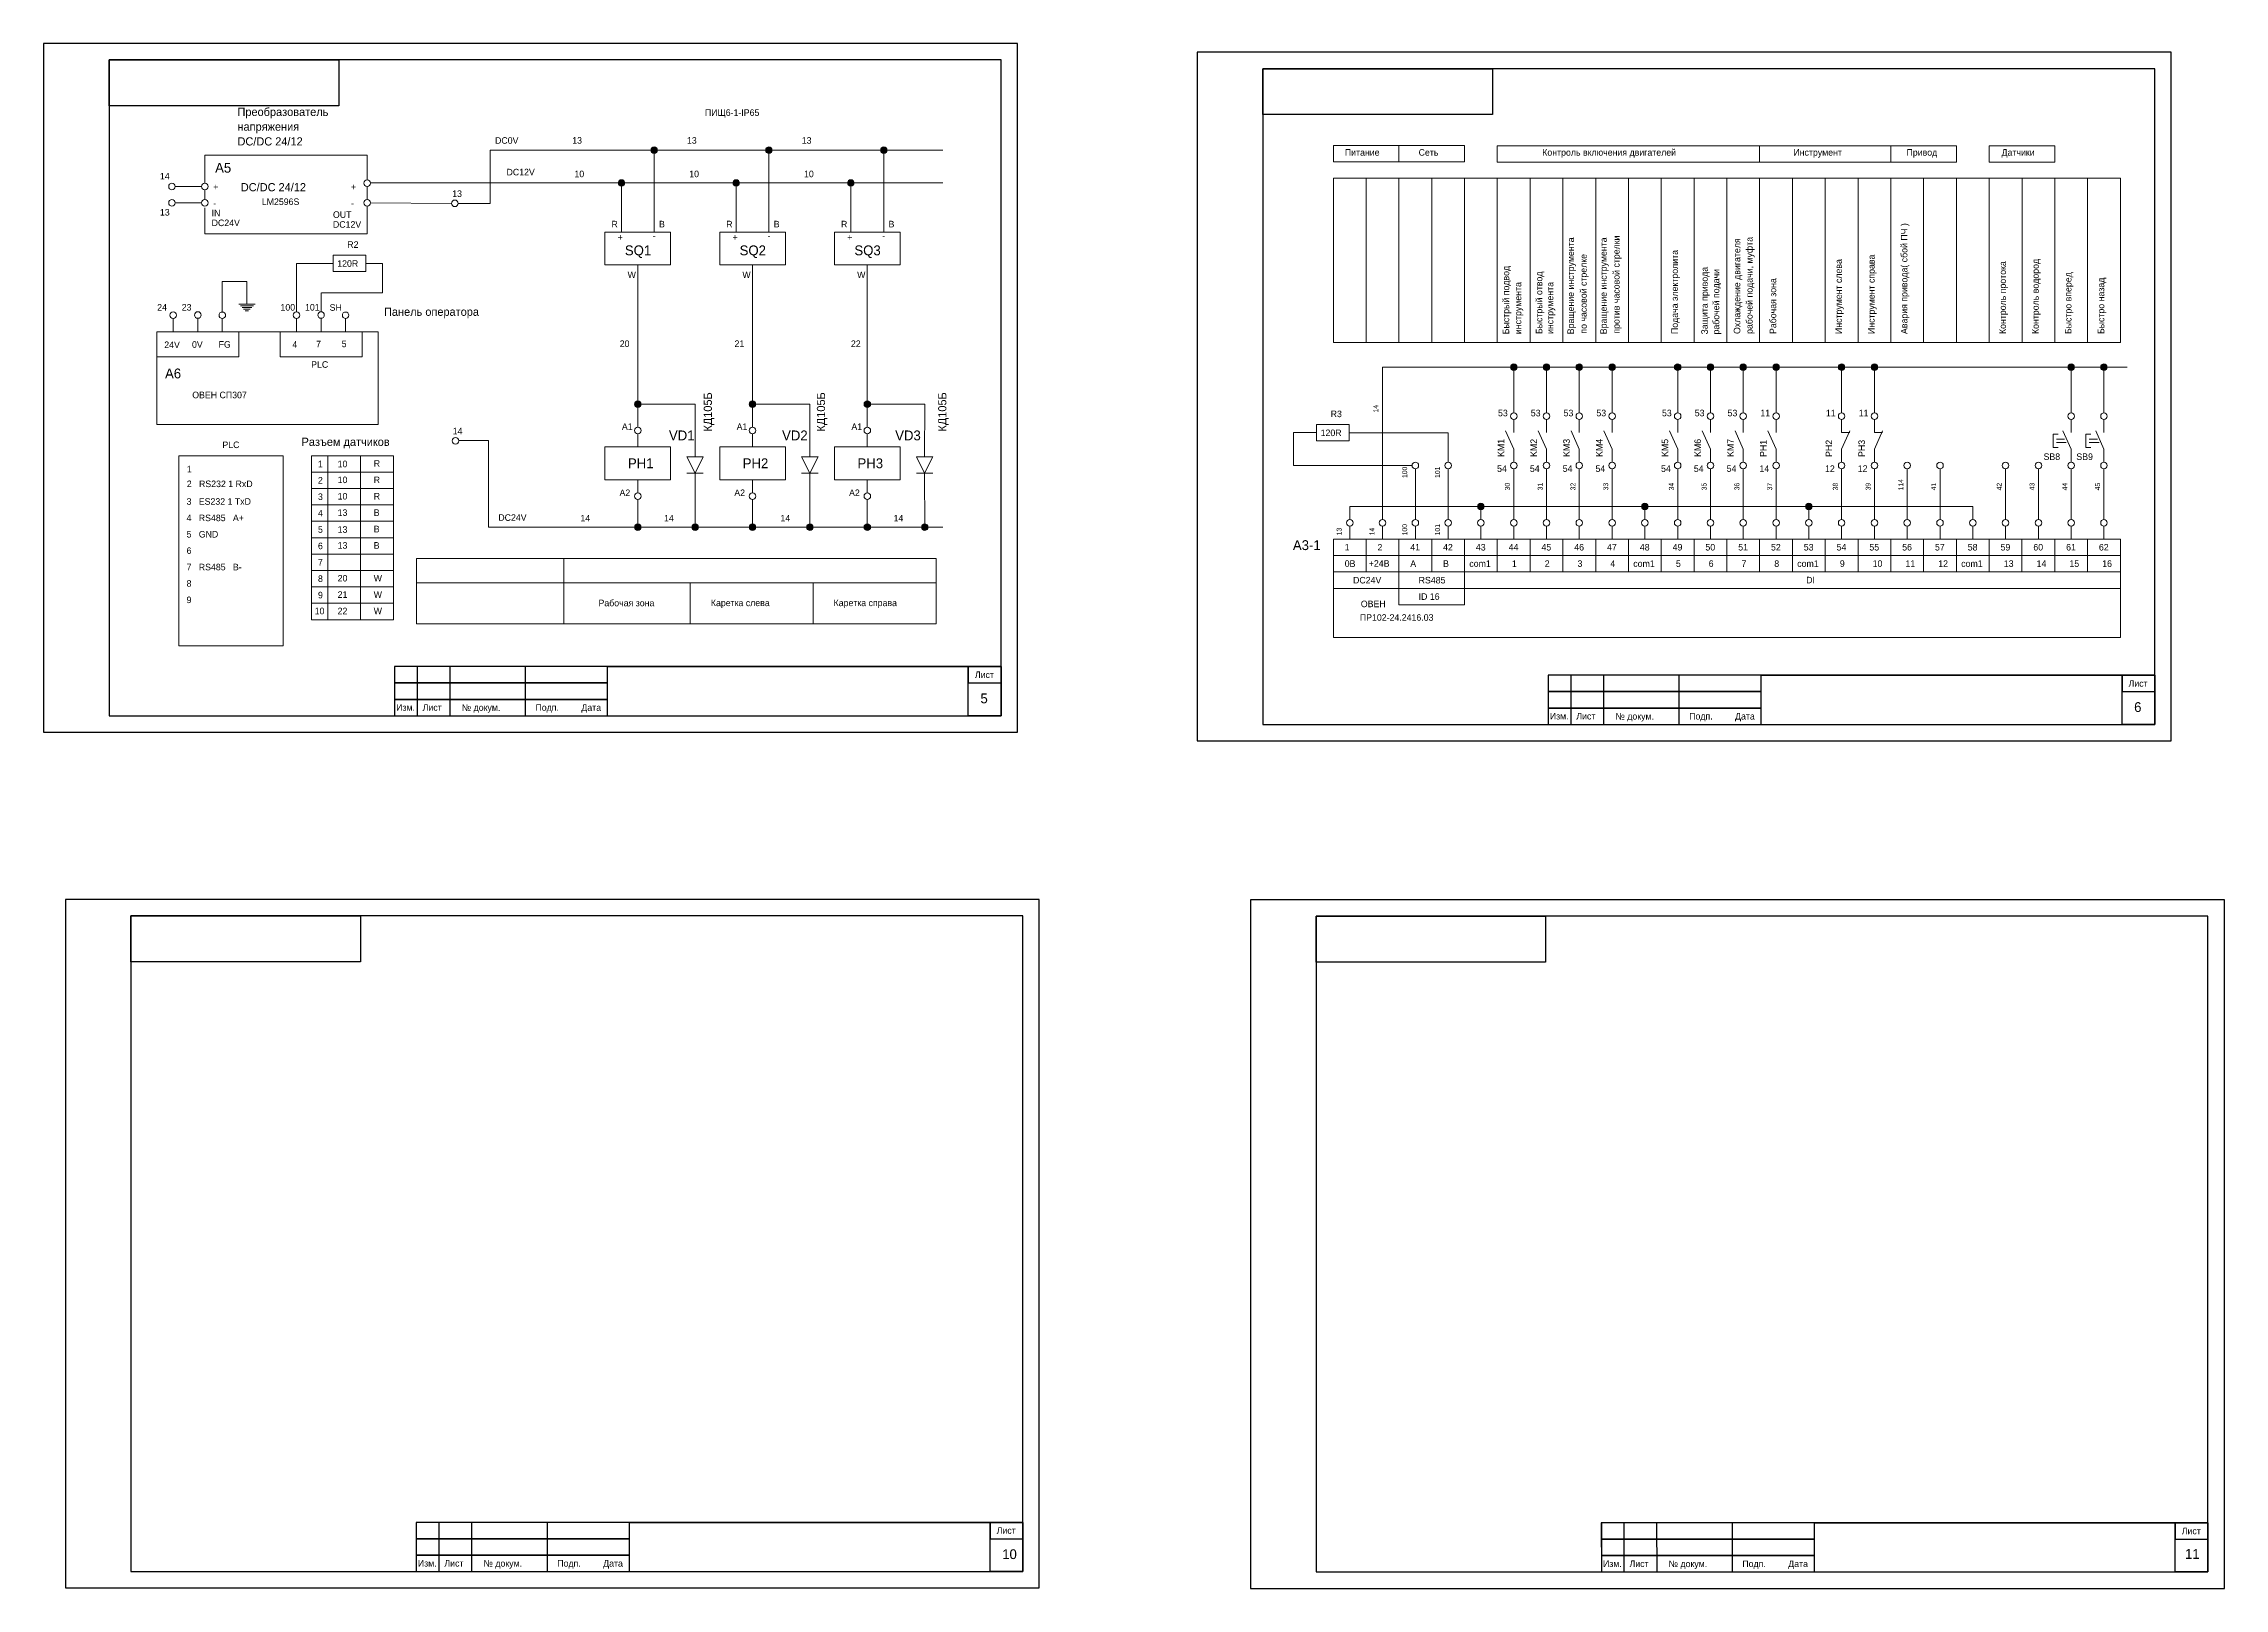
# Model space of a CAD drawing. Header units: millimetres. Extents: x -171 to 3674, y -1112 to 795.
# Drawn here: x 2664 to 3329, y -850 to -379 of the extents above; entities that cross this region are included whole.
import ezdxf

# ---------------------------------------------------------------- set-up
doc = ezdxf.new("R2010")
doc.units = ezdxf.units.MM
for name, color, linetype, lineweight in [('Маркировка', 7, 'Continuous', 25), ('РАМКА', 7, 'Continuous', 30), ('Элементы', 7, 'Continuous', 18)]:
    doc.layers.add(name, color=color, linetype=linetype, lineweight=lineweight)
doc.styles.get("Standard").update_dxf_attribs({"font": 'cad2win.shx'})

msp = doc.modelspace()

# ---------------------------------------------------------------- hatches: boundary and pattern name
at = {"layer": 'Элементы'}
h = msp.add_hatch(color=256, dxfattribs=at)
h.dxf.hatch_style = 1
h.paths.add_polyline_path([(2851.03, -411.45, 1), (2849.03, -411.45, 1)])
h = msp.add_hatch(color=256, dxfattribs=at)
h.dxf.hatch_style = 1
h.paths.add_polyline_path([(2886.03, -411.45, 1), (2884.03, -411.45, 1)])
h = msp.add_hatch(color=256, dxfattribs=at)
h.dxf.hatch_style = 1
h.paths.add_polyline_path([(2921.03, -411.45, 1), (2919.03, -411.45, 1)])
h = msp.add_hatch(color=256, dxfattribs=at)
h.dxf.hatch_style = 1
h.paths.add_polyline_path([(2841.03, -421.45, 1), (2839.03, -421.45, 1)])
h = msp.add_hatch(color=256, dxfattribs=at)
h.dxf.hatch_style = 1
h.paths.add_polyline_path([(2876.03, -421.45, 1), (2874.03, -421.45, 1)])
h = msp.add_hatch(color=256, dxfattribs=at)
h.dxf.hatch_style = 1
h.paths.add_polyline_path([(2911.03, -421.45, 1), (2909.03, -421.45, 1)])
h = msp.add_hatch(color=256, dxfattribs=at)
h.dxf.hatch_style = 1
h.paths.add_polyline_path([(3113.15, -477.66, 1), (3111.15, -477.66, 1)])
h = msp.add_hatch(color=256, dxfattribs=at)
h.dxf.hatch_style = 1
h.paths.add_polyline_path([(3123.15, -477.66, 1), (3121.15, -477.66, 1)])
h = msp.add_hatch(color=256, dxfattribs=at)
h.dxf.hatch_style = 1
h.paths.add_polyline_path([(3133.15, -477.66, 1), (3131.15, -477.66, 1)])
h = msp.add_hatch(color=256, dxfattribs=at)
h.dxf.hatch_style = 1
h.paths.add_polyline_path([(3143.15, -477.66, 1), (3141.15, -477.66, 1)])
h = msp.add_hatch(color=256, dxfattribs=at)
h.dxf.hatch_style = 1
h.paths.add_polyline_path([(3163.15, -477.66, 1), (3161.15, -477.66, 1)])
h = msp.add_hatch(color=256, dxfattribs=at)
h.dxf.hatch_style = 1
h.paths.add_polyline_path([(3173.15, -477.66, 1), (3171.15, -477.66, 1)])
h = msp.add_hatch(color=256, dxfattribs=at)
h.dxf.hatch_style = 1
h.paths.add_polyline_path([(3183.15, -477.66, 1), (3181.15, -477.66, 1)])
h = msp.add_hatch(color=256, dxfattribs=at)
h.dxf.hatch_style = 1
h.paths.add_polyline_path([(3193.15, -477.66, 1), (3191.15, -477.66, 1)])
h = msp.add_hatch(color=256, dxfattribs=at)
h.dxf.hatch_style = 1
h.paths.add_polyline_path([(3213.15, -477.66, 1), (3211.15, -477.66, 1)])
h = msp.add_hatch(color=256, dxfattribs=at)
h.dxf.hatch_style = 1
h.paths.add_polyline_path([(3223.15, -477.66, 1), (3221.15, -477.66, 1)])
h = msp.add_hatch(color=256, dxfattribs=at)
h.dxf.hatch_style = 1
h.paths.add_polyline_path([(3283.15, -477.66, 1), (3281.15, -477.66, 1)])
h = msp.add_hatch(color=256, dxfattribs=at)
h.dxf.hatch_style = 1
h.paths.add_polyline_path([(3293.15, -477.66, 1), (3291.15, -477.66, 1)])
h = msp.add_hatch(color=256, dxfattribs=at)
h.dxf.hatch_style = 1
h.paths.add_polyline_path([(2846.03, -488.95, 1), (2844.03, -488.95, 1)])
h = msp.add_hatch(color=256, dxfattribs=at)
h.dxf.hatch_style = 1
h.paths.add_polyline_path([(2881.03, -488.95, 1), (2879.03, -488.95, 1)])
h = msp.add_hatch(color=256, dxfattribs=at)
h.dxf.hatch_style = 1
h.paths.add_polyline_path([(2916.03, -488.95, 1), (2914.03, -488.95, 1)])
h = msp.add_hatch(color=256, dxfattribs=at)
h.dxf.hatch_style = 1
h.paths.add_polyline_path([(3103.12, -520.1, 1), (3101.12, -520.1, 1)])
h = msp.add_hatch(color=256, dxfattribs=at)
h.dxf.hatch_style = 1
h.paths.add_polyline_path([(3153.14, -520.1, 1), (3151.14, -520.1, 1)])
h = msp.add_hatch(color=256, dxfattribs=at)
h.dxf.hatch_style = 1
h.paths.add_polyline_path([(3203.15, -520.1, 1), (3201.15, -520.1, 1)])
h = msp.add_hatch(color=256, dxfattribs=at)
h.dxf.hatch_style = 1
h.paths.add_polyline_path([(2846.03, -526.45, 1), (2844.03, -526.45, 1)])
h = msp.add_hatch(color=256, dxfattribs=at)
h.dxf.hatch_style = 1
h.paths.add_polyline_path([(2863.53, -526.45, 1), (2861.53, -526.45, 1)])
h = msp.add_hatch(color=256, dxfattribs=at)
h.dxf.hatch_style = 1
h.paths.add_polyline_path([(2881.03, -526.45, 1), (2879.03, -526.45, 1)])
h = msp.add_hatch(color=256, dxfattribs=at)
h.dxf.hatch_style = 1
h.paths.add_polyline_path([(2898.53, -526.45, 1), (2896.53, -526.45, 1)])
h = msp.add_hatch(color=256, dxfattribs=at)
h.dxf.hatch_style = 1
h.paths.add_polyline_path([(2916.03, -526.45, 1), (2914.03, -526.45, 1)])
h = msp.add_hatch(color=256, dxfattribs=at)
h.dxf.hatch_style = 1
h.paths.add_polyline_path([(2933.53, -526.45, 1), (2931.53, -526.45, 1)])

# ---------------------------------------------------------------- linework, layer by layer
at = {"layer": 'Маркировка', "lineweight": 15}
for points in [[(3057.15, -409.98), (3077.15, -409.98), (3077.15, -415.02), (3057.15, -415.02)], [(3077.15, -409.98), (3097.15, -409.98), (3097.15, -415.02), (3077.15, -415.02)], [(3107.11, -410.09), (3187.14, -410.09), (3187.14, -415.13), (3107.11, -415.13)], [(3187.14, -410.09), (3227.15, -410.09), (3227.15, -415.13), (3187.14, -415.13)], [(3227.15, -410.09), (3247.16, -410.09), (3247.16, -415.13), (3227.15, -415.13)], [(3257.15, -410.09), (3277.16, -410.09), (3277.16, -415.13), (3257.15, -415.13)], [(3057.15, -420.02), (3067.15, -420.02), (3067.15, -470.1), (3057.15, -470.1)], [(3067.15, -420.02), (3077.15, -420.02), (3077.15, -470.1), (3067.15, -470.1)], [(3077.15, -420.02), (3087.15, -420.02), (3087.15, -470.1), (3077.15, -470.1)], [(3087.15, -420.02), (3097.15, -420.02), (3097.15, -470.1), (3087.15, -470.1)], [(3097.15, -420.02), (3107.15, -420.02), (3107.15, -470.1), (3097.15, -470.1)], [(3107.15, -420.02), (3117.15, -420.02), (3117.15, -470.1), (3107.15, -470.1)], [(3117.15, -420.02), (3127.15, -420.02), (3127.15, -470.1), (3117.15, -470.1)], [(3127.15, -420.02), (3137.15, -420.02), (3137.15, -470.1), (3127.15, -470.1)], [(3137.15, -420.02), (3147.15, -420.02), (3147.15, -470.1), (3137.15, -470.1)], [(3147.15, -420.02), (3157.15, -420.02), (3157.15, -470.1), (3147.15, -470.1)], [(3157.15, -420.02), (3167.15, -420.02), (3167.15, -470.1), (3157.15, -470.1)], [(3167.15, -420.02), (3177.15, -420.02), (3177.15, -470.1), (3167.15, -470.1)], [(3177.15, -420.02), (3187.15, -420.02), (3187.15, -470.1), (3177.15, -470.1)], [(3187.15, -420.02), (3197.15, -420.02), (3197.15, -470.1), (3187.15, -470.1)], [(3197.15, -420.02), (3207.15, -420.02), (3207.15, -470.1), (3197.15, -470.1)], [(3207.15, -420.02), (3217.15, -420.02), (3217.15, -470.1), (3207.15, -470.1)], [(3217.16, -420.02), (3227.16, -420.02), (3227.16, -470.1), (3217.16, -470.1)], [(3227.16, -420.02), (3237.16, -420.02), (3237.16, -470.1), (3227.16, -470.1)], [(3237.16, -420.02), (3247.16, -420.02), (3247.16, -470.1), (3237.16, -470.1)], [(3247.16, -420.02), (3257.16, -420.02), (3257.16, -470.1), (3247.16, -470.1)], [(3257.16, -420.02), (3267.16, -420.02), (3267.16, -470.1), (3257.16, -470.1)], [(3267.16, -420.02), (3277.16, -420.02), (3277.16, -470.1), (3267.16, -470.1)], [(3277.16, -420.02), (3287.16, -420.02), (3287.16, -470.1), (3277.16, -470.1)], [(3287.16, -420.02), (3297.16, -420.02), (3297.16, -470.1), (3287.16, -470.1)]]:
    msp.add_lwpolyline(points, close=True, dxfattribs=at)
at = {"layer": 'РАМКА'}
for p, q in [((2955.83, -383.95), (2683.83, -383.95)), ((2683.83, -383.95), (2683.83, -583.95)), ((2955.83, -583.95), (2955.83, -383.95)), ((3307.65, -386.6), (3035.65, -386.6)), ((3035.65, -386.6), (3035.65, -586.6)), ((3307.65, -586.6), (3307.65, -386.6)), ((2683.83, -583.95), (2955.83, -583.95)), ((2770.83, -583.95), (2955.83, -583.95)), ((2770.83, -583.95), (2955.83, -583.95)), ((2770.83, -583.95), (2955.83, -583.95)), ((3035.65, -586.6), (3307.65, -586.6)), ((3122.65, -586.6), (3307.65, -586.6)), ((3122.65, -586.6), (3307.65, -586.6)), ((3122.65, -586.6), (3307.65, -586.6)), ((2962.47, -644.96), (2690.47, -644.96)), ((2690.47, -644.96), (2690.47, -844.96)), ((2962.47, -844.96), (2962.47, -644.96)), ((3323.87, -645.1), (3051.87, -645.1)), ((3051.87, -645.1), (3051.87, -845.1)), ((3323.87, -845.1), (3323.87, -645.1)), ((2690.47, -844.96), (2962.47, -844.96)), ((2777.47, -844.96), (2962.47, -844.96)), ((2777.47, -844.96), (2962.47, -844.96)), ((2777.47, -844.96), (2962.47, -844.96)), ((3051.87, -845.1), (3323.87, -845.1)), ((3138.87, -845.1), (3323.87, -845.1)), ((3138.87, -845.1), (3323.87, -845.1)), ((3138.87, -845.1), (3323.87, -845.1))]:
    msp.add_line(p, q, dxfattribs=at)
at = {"layer": 'РАМКА', "lineweight": 35}
for p, q in [((2835.83, -568.95), (2955.83, -568.95)), ((3187.65, -571.6), (3307.65, -571.6)), ((2842.47, -829.96), (2962.47, -829.96)), ((3203.87, -830.1), (3323.87, -830.1))]:
    msp.add_line(p, q, dxfattribs=at)
at = {"layer": 'РАМКА'}
for points in [[(2960.83, -378.95), (2663.83, -378.95), (2663.83, -588.95), (2960.83, -588.95)], [(2753.83, -383.95), (2753.83, -397.95), (2683.83, -397.95), (2683.83, -383.95)], [(3312.65, -381.6), (3015.65, -381.6), (3015.65, -591.6), (3312.65, -591.6)], [(3105.65, -386.6), (3105.65, -400.6), (3035.65, -400.6), (3035.65, -386.6)], [(2770.83, -583.95), (2787.83, -583.95), (2787.81, -568.95), (2770.81, -568.95)], [(2770.83, -573.95), (2835.83, -573.95), (2835.83, -568.95), (2770.83, -568.95)], [(2770.83, -583.95), (2777.83, -583.95), (2777.83, -568.95), (2770.83, -568.95)], [(2770.83, -583.95), (2810.83, -583.95), (2810.83, -568.95), (2770.83, -568.95)], [(2955.83, -583.95), (2945.83, -583.95), (2945.83, -568.95), (2955.83, -568.95)], [(2955.83, -568.95), (2945.83, -568.95), (2945.83, -573.95), (2955.83, -573.95)], [(3122.65, -586.6), (3139.65, -586.6), (3139.62, -571.6), (3122.62, -571.6)], [(3122.65, -576.6), (3187.65, -576.6), (3187.65, -571.6), (3122.65, -571.6)], [(3122.65, -586.6), (3129.65, -586.6), (3129.65, -571.6), (3122.65, -571.6)], [(3122.65, -586.6), (3162.65, -586.6), (3162.65, -571.6), (3122.65, -571.6)], [(3307.65, -586.6), (3297.65, -586.6), (3297.65, -571.6), (3307.65, -571.6)], [(3307.65, -571.6), (3297.65, -571.6), (3297.65, -576.6), (3307.65, -576.6)], [(2770.83, -578.95), (2835.83, -578.95), (2835.83, -573.95), (2770.83, -573.95)], [(3122.65, -581.6), (3187.65, -581.6), (3187.65, -576.6), (3122.65, -576.6)], [(2770.83, -583.95), (2835.83, -583.95), (2835.83, -578.95), (2770.83, -578.95)], [(3122.65, -586.6), (3187.65, -586.6), (3187.65, -581.6), (3122.65, -581.6)], [(2967.47, -639.96), (2670.47, -639.96), (2670.47, -849.96), (2967.47, -849.96)], [(2760.47, -644.96), (2760.47, -658.96), (2690.47, -658.96), (2690.47, -644.96)], [(3328.87, -640.1), (3031.87, -640.1), (3031.87, -850.1), (3328.87, -850.1)], [(3121.87, -645.1), (3121.87, -659.1), (3051.87, -659.1), (3051.87, -645.1)], [(2777.47, -844.96), (2794.47, -844.96), (2794.44, -829.96), (2777.44, -829.96)], [(2777.47, -834.96), (2842.47, -834.96), (2842.47, -829.96), (2777.47, -829.96)], [(2777.47, -844.96), (2784.47, -844.96), (2784.47, -829.96), (2777.47, -829.96)], [(2777.47, -844.96), (2817.47, -844.96), (2817.47, -829.96), (2777.47, -829.96)], [(2962.47, -844.96), (2952.47, -844.96), (2952.47, -829.96), (2962.47, -829.96)], [(2962.47, -829.96), (2952.47, -829.96), (2952.47, -834.96), (2962.47, -834.96)], [(3138.87, -845.1), (3155.87, -845.1), (3155.84, -830.1), (3138.84, -830.1)], [(3138.87, -835.1), (3203.87, -835.1), (3203.87, -830.1), (3138.87, -830.1)], [(3138.87, -845.1), (3145.87, -845.1), (3145.87, -830.1), (3138.87, -830.1)], [(3138.87, -845.1), (3178.87, -845.1), (3178.87, -830.1), (3138.87, -830.1)], [(3323.87, -845.1), (3313.87, -845.1), (3313.87, -830.1), (3323.87, -830.1)], [(3323.87, -830.1), (3313.87, -830.1), (3313.87, -835.1), (3323.87, -835.1)], [(2777.47, -839.96), (2842.47, -839.96), (2842.47, -834.96), (2777.47, -834.96)], [(3138.87, -840.1), (3203.87, -840.1), (3203.87, -835.1), (3138.87, -835.1)], [(2777.47, -844.96), (2842.47, -844.96), (2842.47, -839.96), (2777.47, -839.96)], [(3138.87, -845.1), (3203.87, -845.1), (3203.87, -840.1), (3138.87, -840.1)]]:
    msp.add_lwpolyline(points, close=True, dxfattribs=at)
at = {"layer": 'Элементы', "lineweight": 15}
for p, q in [((2800, -411.45), (2814.57, -411.43)), ((2800, -411.45), (2938.03, -411.45)), ((2800, -411.45), (2800, -427.67)), ((2850.03, -436.45), (2850.03, -411.45)), ((2885.03, -436.45), (2885.03, -411.45)), ((2920.03, -436.45), (2920.03, -411.45)), ((2703.97, -422.5), (2711.97, -422.5)), ((2763.47, -421.45), (2938.03, -421.45)), ((2840.03, -428.95), (2840.03, -421.45)), ((2875.03, -428.95), (2875.03, -421.45)), ((2910.03, -428.95), (2910.03, -421.45)), ((2703.97, -427.5), (2711.97, -427.5)), ((2788.25, -427.67), (2763.47, -427.5)), ((2800, -427.67), (2790.25, -427.67)), ((2840.03, -436.45), (2840.03, -428.95)), ((2875.03, -436.45), (2875.03, -428.95)), ((2910.03, -436.45), (2910.03, -428.95)), ((2718.33, -451.46), (2725.84, -451.46)), ((2718.33, -460.81), (2718.33, -451.46)), ((2725.84, -451.46), (2725.84, -456.46)), ((2740.95, -445.99), (2752.1, -445.99)), ((2740.95, -460.75), (2740.95, -445.99)), ((2762.1, -445.99), (2767.14, -445.99)), ((2767.14, -445.99), (2767.14, -454.99)), ((2845.03, -453.95), (2845.03, -446.45)), ((2880.03, -453.95), (2880.03, -446.45)), ((2915.03, -453.95), (2915.03, -446.45)), ((2748.44, -460.73), (2748.44, -454.99)), ((2767.14, -454.99), (2748.57, -454.99)), ((2845.03, -453.95), (2845.03, -495.95)), ((2880.03, -453.95), (2880.03, -495.95)), ((2915.03, -453.95), (2915.03, -495.95)), ((2703.36, -462.75), (2703.36, -466.86)), ((2710.84, -462.73), (2710.84, -466.86)), ((2718.33, -462.81), (2718.33, -466.86)), ((2740.95, -462.75), (2740.95, -466.86)), ((2748.44, -462.73), (2748.44, -466.86)), ((2755.93, -462.81), (2755.93, -466.86)), ((3072.15, -524.1), (3072.15, -477.66)), ((3072.15, -477.66), (3299.26, -477.66)), ((3112.15, -491.6), (3112.15, -477.66)), ((3122.15, -491.6), (3122.15, -477.66)), ((3132.15, -491.6), (3132.15, -477.66)), ((3142.15, -491.6), (3142.15, -477.66)), ((3162.15, -491.6), (3162.15, -477.66)), ((3172.15, -491.6), (3172.15, -477.66)), ((3182.15, -491.6), (3182.15, -477.66)), ((3192.15, -491.6), (3192.15, -477.66)), ((3212.15, -491.6), (3212.15, -477.66)), ((3222.15, -491.6), (3222.15, -477.66)), ((3282.15, -491.6), (3282.15, -477.66)), ((3292.15, -491.6), (3292.15, -477.66)), ((2862.53, -488.95), (2845.03, -488.95)), ((2862.5, -505), (2862.53, -488.95)), ((2897.53, -488.95), (2880.03, -488.95)), ((2897.5, -505), (2897.53, -488.95)), ((2932.53, -488.95), (2915.03, -488.95)), ((2932.5, -505), (2932.53, -488.95)), ((2845.03, -497.95), (2845.03, -501.95)), ((2880.03, -497.95), (2880.03, -501.95)), ((2915.03, -497.95), (2915.03, -501.95)), ((3051.98, -497.6), (3044.98, -497.6)), ((3044.98, -497.6), (3044.98, -507.6)), ((3061.98, -497.62), (3067.03, -497.62)), ((3067.03, -497.62), (3092.15, -497.62)), ((3092.15, -497.62), (3092.15, -506.62)), ((3212.15, -497.6), (3214.65, -497.6)), ((3222.15, -497.6), (3224.65, -497.6)), ((2799.49, -500), (2790.41, -500)), ((2799.49, -500), (2799.53, -526.45)), ((2865, -505), (2860, -505)), ((2862.5, -510), (2860, -505)), ((2862.5, -510), (2865, -505)), ((2900, -505), (2895, -505)), ((2897.5, -510), (2895, -505)), ((2897.5, -510), (2900, -505)), ((2935, -505), (2930, -505)), ((2932.5, -510), (2930, -505)), ((2932.5, -510), (2935, -505)), ((2845.03, -511.95), (2845.03, -515.95)), ((2865, -510), (2860, -510)), ((2862.5, -510), (2862.53, -526.45)), ((2880.03, -511.95), (2880.03, -515.95)), ((2900, -510), (2895, -510)), ((2897.5, -510), (2897.53, -526.45)), ((2915.03, -511.95), (2915.03, -515.95)), ((2935, -510), (2930, -510)), ((2932.5, -510), (2932.53, -526.45)), ((3081.15, -507.6), (3044.98, -507.6)), ((3082.15, -508.6), (3082.15, -524.1)), ((3092.15, -508.6), (3092.15, -524.1)), ((3112.15, -508.6), (3112.15, -524.1)), ((3122.15, -508.6), (3122.15, -524.1)), ((3132.15, -508.6), (3132.15, -524.1)), ((3142.15, -508.6), (3142.15, -524.1)), ((3162.15, -508.6), (3162.15, -524.1)), ((3172.15, -508.6), (3172.15, -524.1)), ((3182.15, -508.6), (3182.15, -524.1)), ((3192.15, -508.6), (3192.15, -524.1)), ((3212.15, -508.6), (3212.15, -524.1)), ((3222.15, -508.6), (3222.15, -524.1)), ((3232.15, -508.6), (3232.15, -524.1)), ((3242.15, -508.6), (3242.15, -524.1)), ((3262.15, -508.6), (3262.15, -524.1)), ((3272.15, -508.6), (3272.15, -524.1)), ((3282.15, -508.6), (3282.15, -524.1)), ((3292.15, -508.6), (3292.15, -524.1)), ((2845.03, -517.95), (2845.03, -526.45)), ((2880.03, -517.95), (2880.03, -526.45)), ((2915.03, -517.95), (2915.03, -526.45)), ((3062.15, -524.1), (3062.15, -520.1)), ((3062.15, -520.1), (3252.15, -520.1)), ((3102.15, -524.1), (3102.15, -520.1)), ((3152.15, -524.1), (3152.14, -520.1)), ((3202.15, -524.1), (3202.15, -520.1)), ((3252.15, -520.1), (3252.15, -524.1)), ((2799.53, -526.45), (2938.03, -526.45)), ((3062.15, -530.1), (3062.15, -526.1)), ((3072.15, -530.1), (3072.15, -526.1)), ((3082.15, -530.1), (3082.15, -526.1)), ((3092.15, -530.1), (3092.15, -526.1)), ((3102.15, -530.1), (3102.15, -526.1)), ((3112.15, -530.1), (3112.15, -526.1)), ((3122.15, -530.1), (3122.15, -526.1)), ((3132.15, -530.1), (3132.15, -526.1)), ((3142.15, -530.1), (3142.15, -526.1)), ((3152.15, -530.1), (3152.15, -526.1)), ((3162.15, -530.1), (3162.15, -526.1)), ((3172.15, -530.1), (3172.15, -526.1)), ((3182.15, -530.1), (3182.15, -526.1)), ((3192.15, -530.1), (3192.15, -526.1)), ((3202.15, -530.1), (3202.15, -526.1)), ((3212.15, -530.1), (3212.15, -526.1)), ((3222.15, -530.1), (3222.15, -526.1)), ((3232.15, -530.1), (3232.15, -526.1)), ((3242.15, -530.1), (3242.15, -526.1)), ((3252.15, -530.1), (3252.15, -526.1)), ((3262.15, -530.1), (3262.15, -526.1)), ((3272.15, -530.1), (3272.15, -526.1)), ((3282.15, -530.1), (3282.15, -526.1)), ((3292.15, -530.1), (3292.15, -526.1)), ((2822.5, -535.95), (2822.5, -555.95)), ((2936, -535.95), (2936, -555.95)), ((2861, -543.45), (2861, -555.95)), ((2898.5, -543.45), (2898.5, -555.95))]:
    msp.add_line(p, q, dxfattribs=at)
at = {"layer": 'Элементы'}
for p, q in [((2723.34, -458.46), (2728.34, -458.46)), ((2725.84, -456.46), (2725.84, -458.46)), ((2723.84, -458.96), (2727.84, -458.96)), ((2724.34, -459.46), (2727.34, -459.46)), ((2724.84, -459.96), (2726.84, -459.96)), ((2725.34, -460.46), (2726.34, -460.46)), ((3112.15, -502.6), (3109.65, -497.1)), ((3112.15, -497.6), (3112.15, -493.6)), ((3122.15, -502.6), (3119.65, -497.1)), ((3122.15, -497.6), (3122.15, -493.6)), ((3132.15, -502.6), (3129.65, -497.1)), ((3132.15, -497.6), (3132.15, -493.6)), ((3142.15, -502.6), (3139.65, -497.1)), ((3142.15, -497.6), (3142.15, -493.6)), ((3162.15, -502.6), (3159.65, -497.1)), ((3162.15, -497.6), (3162.15, -493.6)), ((3172.15, -502.6), (3169.65, -497.1)), ((3172.15, -497.6), (3172.15, -493.6)), ((3182.15, -502.6), (3179.65, -497.1)), ((3182.15, -497.6), (3182.15, -493.6)), ((3192.15, -502.6), (3189.65, -497.1)), ((3192.15, -497.6), (3192.15, -493.6)), ((3212.15, -497.6), (3212.15, -493.6)), ((3212.15, -502.6), (3214.65, -497.1)), ((3222.15, -497.6), (3222.15, -493.6)), ((3222.15, -502.6), (3224.65, -497.1)), ((3276.65, -502.1), (3276.65, -498.1)), ((3276.65, -498.1), (3278.15, -498.1)), ((3282.15, -502.6), (3279.65, -497.1)), ((3282.15, -497.6), (3282.15, -493.6)), ((3286.65, -502.1), (3286.65, -498.1)), ((3286.65, -498.1), (3288.15, -498.1)), ((3292.15, -502.6), (3289.65, -497.1)), ((3292.15, -497.6), (3292.15, -493.6)), ((3112.15, -506.6), (3112.15, -502.6)), ((3122.15, -506.6), (3122.15, -502.6)), ((3132.15, -506.6), (3132.15, -502.6)), ((3142.15, -506.6), (3142.15, -502.6)), ((3162.15, -506.6), (3162.15, -502.6)), ((3172.15, -506.6), (3172.15, -502.6)), ((3182.15, -506.6), (3182.15, -502.6)), ((3192.15, -506.6), (3192.15, -502.6)), ((3212.15, -506.6), (3212.15, -502.6)), ((3222.15, -506.6), (3222.15, -502.6)), ((3278.15, -502.1), (3276.65, -502.1)), ((3280.15, -499.6), (3277.65, -499.6)), ((3280.65, -500.6), (3277.65, -500.6)), ((3282.15, -506.6), (3282.15, -502.6)), ((3288.15, -502.1), (3286.65, -502.1)), ((3290.15, -499.6), (3287.65, -499.6)), ((3290.65, -500.6), (3287.65, -500.6)), ((3292.15, -506.6), (3292.15, -502.6))]:
    msp.add_line(p, q, dxfattribs=at)
at = {"layer": 'Элементы', "lineweight": 15}
for points in [[(2712.97, -421.5), (2712.97, -413), (2762.47, -413), (2762.47, -420.5)], [(2712.97, -426.5), (2712.97, -423.5)], [(2762.47, -426.5), (2762.47, -422.5)], [(2762.47, -423.5), (2762.47, -426.5)], [(2762.47, -428.5), (2762.47, -437), (2712.97, -437), (2712.97, -429)]]:
    msp.add_lwpolyline(points, dxfattribs=at)
for points in [[(2835.03, -436.45), (2855.03, -436.45), (2855.03, -446.45), (2835.03, -446.45)], [(2870.03, -436.45), (2890.03, -436.45), (2890.03, -446.45), (2870.03, -446.45)], [(2905.03, -436.45), (2925.03, -436.45), (2925.03, -446.45), (2905.03, -446.45)], [(2752.1, -448.47), (2762.1, -448.47), (2762.1, -443.47), (2752.1, -443.47)], [(2698.39, -466.86), (2765.82, -466.86), (2765.82, -495.17), (2698.39, -495.17)], [(2698.39, -466.86), (2723.37, -466.86), (2723.37, -474.44), (2698.39, -474.44)], [(2735.98, -466.86), (2760.97, -466.86), (2760.97, -474.44), (2735.98, -474.44)], [(3051.98, -500.1), (3061.98, -500.1), (3061.98, -495.1), (3051.98, -495.1)], [(2705.02, -504.65), (2736.86, -504.65), (2736.86, -562.66), (2705.02, -562.66)], [(2745.5, -504.65), (2750.5, -504.65), (2750.5, -509.65), (2745.5, -509.65)], [(2750.5, -504.65), (2760.5, -504.65), (2760.5, -509.65), (2750.5, -509.65)], [(2760.5, -504.65), (2770.5, -504.65), (2770.5, -509.65), (2760.5, -509.65)], [(2835.03, -501.95), (2855.03, -501.95), (2855.03, -511.95), (2835.03, -511.95)], [(2870.03, -501.95), (2890.03, -501.95), (2890.03, -511.95), (2870.03, -511.95)], [(2905.03, -501.95), (2925.03, -501.95), (2925.03, -511.95), (2905.03, -511.95)], [(2745.5, -509.65), (2750.5, -509.65), (2750.5, -514.65), (2745.5, -514.65)], [(2750.5, -509.65), (2760.5, -509.65), (2760.5, -514.65), (2750.5, -514.65)], [(2760.5, -509.65), (2770.5, -509.65), (2770.5, -514.65), (2760.5, -514.65)], [(2745.5, -514.65), (2750.5, -514.65), (2750.5, -519.65), (2745.5, -519.65)], [(2750.5, -514.65), (2760.5, -514.65), (2760.5, -519.65), (2750.5, -519.65)], [(2760.5, -514.65), (2770.5, -514.65), (2770.5, -519.65), (2760.5, -519.65)], [(2745.5, -519.65), (2750.5, -519.65), (2750.5, -524.65), (2745.5, -524.65)], [(2745.5, -524.65), (2750.5, -524.65), (2750.5, -529.65), (2745.5, -529.65)], [(2750.5, -519.65), (2760.5, -519.65), (2760.5, -524.65), (2750.5, -524.65)], [(2750.5, -524.65), (2760.5, -524.65), (2760.5, -529.65), (2750.5, -529.65)], [(2760.5, -519.65), (2770.5, -519.65), (2770.5, -524.65), (2760.5, -524.65)], [(2760.5, -524.65), (2770.5, -524.65), (2770.5, -529.65), (2760.5, -529.65)], [(2745.5, -529.65), (2750.5, -529.65), (2750.5, -534.65), (2745.5, -534.65)], [(2750.5, -529.65), (2760.5, -529.65), (2760.5, -534.65), (2750.5, -534.65)], [(2760.5, -529.65), (2770.5, -529.65), (2770.5, -534.65), (2760.5, -534.65)], [(3057.15, -530.1), (3067.15, -530.1), (3067.15, -535.1), (3057.15, -535.1)], [(3067.15, -530.1), (3077.15, -530.1), (3077.15, -535.1), (3067.15, -535.1)], [(3077.15, -530.1), (3087.15, -530.1), (3087.15, -535.1), (3077.15, -535.1)], [(3087.15, -530.1), (3097.15, -530.1), (3097.15, -535.1), (3087.15, -535.1)], [(3097.15, -530.1), (3107.15, -530.1), (3107.15, -535.1), (3097.15, -535.1)], [(3107.15, -530.1), (3117.15, -530.1), (3117.15, -535.1), (3107.15, -535.1)], [(3117.15, -530.1), (3127.15, -530.1), (3127.15, -535.1), (3117.15, -535.1)], [(3127.15, -530.1), (3137.15, -530.1), (3137.15, -535.1), (3127.15, -535.1)], [(3137.15, -530.1), (3147.15, -530.1), (3147.15, -535.1), (3137.15, -535.1)], [(3147.15, -530.1), (3157.15, -530.1), (3157.15, -535.1), (3147.15, -535.1)], [(3157.15, -530.1), (3167.15, -530.1), (3167.15, -535.1), (3157.15, -535.1)], [(3167.15, -530.1), (3177.15, -530.1), (3177.15, -535.1), (3167.15, -535.1)], [(3177.15, -530.1), (3187.15, -530.1), (3187.15, -535.1), (3177.15, -535.1)], [(3187.15, -530.1), (3197.15, -530.1), (3197.15, -535.1), (3187.15, -535.1)], [(3197.15, -530.1), (3207.15, -530.1), (3207.15, -535.1), (3197.15, -535.1)], [(3207.15, -530.1), (3217.15, -530.1), (3217.15, -535.1), (3207.15, -535.1)], [(3217.15, -530.1), (3227.15, -530.1), (3227.15, -535.1), (3217.15, -535.1)], [(3227.15, -530.1), (3237.15, -530.1), (3237.15, -535.1), (3227.15, -535.1)], [(3237.15, -530.1), (3247.15, -530.1), (3247.15, -535.1), (3237.15, -535.1)], [(3247.15, -530.1), (3257.15, -530.1), (3257.15, -535.1), (3247.15, -535.1)], [(3257.15, -530.1), (3267.15, -530.1), (3267.15, -535.1), (3257.15, -535.1)], [(3267.15, -530.1), (3277.15, -530.1), (3277.15, -535.1), (3267.15, -535.1)], [(3277.15, -530.1), (3287.15, -530.1), (3287.15, -535.1), (3277.15, -535.1)], [(3287.15, -530.1), (3297.15, -530.1), (3297.15, -535.1), (3287.15, -535.1)], [(2745.5, -534.65), (2750.5, -534.65), (2750.5, -539.65), (2745.5, -539.65)], [(2750.5, -534.65), (2760.5, -534.65), (2760.5, -539.65), (2750.5, -539.65)], [(2760.5, -534.65), (2770.5, -534.65), (2770.5, -539.65), (2760.5, -539.65)], [(2777.5, -535.95), (2936, -535.95), (2936, -543.45), (2777.5, -543.45)], [(3057.15, -535.1), (3067.15, -535.1), (3067.15, -540.1), (3057.15, -540.1)], [(3067.15, -535.1), (3077.15, -535.1), (3077.15, -540.1), (3067.15, -540.1)], [(3077.15, -535.1), (3087.15, -535.1), (3087.15, -540.1), (3077.15, -540.1)], [(3087.15, -535.1), (3097.15, -535.1), (3097.15, -540.1), (3087.15, -540.1)], [(3097.15, -535.1), (3107.15, -535.1), (3107.15, -540.1), (3097.15, -540.1)], [(3107.15, -535.1), (3117.15, -535.1), (3117.15, -540.1), (3107.15, -540.1)], [(3117.15, -535.1), (3127.15, -535.1), (3127.15, -540.1), (3117.15, -540.1)], [(3127.15, -535.1), (3137.15, -535.1), (3137.15, -540.1), (3127.15, -540.1)], [(3137.15, -535.1), (3147.15, -535.1), (3147.15, -540.1), (3137.15, -540.1)], [(3147.15, -535.1), (3157.15, -535.1), (3157.15, -540.1), (3147.15, -540.1)], [(3157.15, -535.1), (3167.15, -535.1), (3167.15, -540.1), (3157.15, -540.1)], [(3167.15, -535.1), (3177.15, -535.1), (3177.15, -540.1), (3167.15, -540.1)], [(3177.15, -535.1), (3187.15, -535.1), (3187.15, -540.1), (3177.15, -540.1)], [(3187.15, -535.1), (3197.15, -535.1), (3197.15, -540.1), (3187.15, -540.1)], [(3197.15, -535.1), (3207.15, -535.1), (3207.15, -540.1), (3197.15, -540.1)], [(3207.15, -535.1), (3217.15, -535.1), (3217.15, -540.1), (3207.15, -540.1)], [(3217.15, -535.1), (3227.15, -535.1), (3227.15, -540.1), (3217.15, -540.1)], [(3227.15, -535.1), (3237.15, -535.1), (3237.15, -540.1), (3227.15, -540.1)], [(3237.15, -535.1), (3247.15, -535.1), (3247.15, -540.1), (3237.15, -540.1)], [(3247.15, -535.1), (3257.15, -535.1), (3257.15, -540.1), (3247.15, -540.1)], [(3257.15, -535.1), (3267.15, -535.1), (3267.15, -540.1), (3257.15, -540.1)], [(3267.15, -535.1), (3277.15, -535.1), (3277.15, -540.1), (3267.15, -540.1)], [(3277.15, -535.1), (3287.15, -535.1), (3287.15, -540.1), (3277.15, -540.1)], [(3287.15, -535.1), (3297.15, -535.1), (3297.15, -540.1), (3287.15, -540.1)], [(2745.5, -539.65), (2750.5, -539.65), (2750.5, -544.65), (2745.5, -544.65)], [(2745.5, -544.65), (2750.5, -544.65), (2750.5, -549.65), (2745.5, -549.65)], [(2750.5, -539.65), (2760.5, -539.65), (2760.5, -544.65), (2750.5, -544.65)], [(2750.5, -544.65), (2760.5, -544.65), (2760.5, -549.65), (2750.5, -549.65)], [(2760.5, -539.65), (2770.5, -539.65), (2770.5, -544.65), (2760.5, -544.65)], [(2760.5, -544.65), (2770.5, -544.65), (2770.5, -549.65), (2760.5, -549.65)], [(2777.5, -543.45), (2936, -543.45), (2936, -555.95), (2777.5, -555.95)], [(3077.15, -540.1), (3057.15, -540.1), (3057.15, -545.1), (3077.15, -545.1)], [(3057.15, -545.1), (3297.15, -545.1), (3297.15, -560.1), (3057.15, -560.1)], [(3097.15, -540.1), (3077.15, -540.1), (3077.15, -545.1), (3097.15, -545.1)], [(3097.15, -545.1), (3077.15, -545.1), (3077.15, -550.1), (3097.15, -550.1)], [(3097.15, -540.1), (3297.15, -540.1), (3297.15, -545.1), (3097.15, -545.1)], [(2745.5, -549.65), (2750.5, -549.65), (2750.5, -554.65), (2745.5, -554.65)], [(2750.5, -549.65), (2760.5, -549.65), (2760.5, -554.65), (2750.5, -554.65)], [(2760.5, -549.65), (2770.5, -549.65), (2770.5, -554.65), (2760.5, -554.65)]]:
    msp.add_lwpolyline(points, close=True, dxfattribs=at)
at = {"layer": 'Элементы'}
for centre in [(2850.03, -411.45), (2885.03, -411.45), (2920.03, -411.45), (2840.03, -421.45), (2875.03, -421.45), (2910.03, -421.45), (3112.15, -477.66), (3122.15, -477.66), (3132.15, -477.66), (3142.15, -477.66), (3162.15, -477.66), (3172.15, -477.66), (3182.15, -477.66), (3192.15, -477.66), (3212.15, -477.66), (3222.15, -477.66), (3282.15, -477.66), (3292.15, -477.66), (2845.03, -488.95), (2880.03, -488.95), (2915.03, -488.95), (3102.12, -520.1), (3152.14, -520.1), (3202.15, -520.1), (2845.03, -526.45), (2862.53, -526.45), (2880.03, -526.45), (2897.53, -526.45), (2915.03, -526.45), (2932.53, -526.45)]:
    msp.add_circle(centre, 1, dxfattribs=at)
at = {"layer": 'Элементы', "lineweight": 15}
for centre in [(2702.97, -422.5), (2712.97, -422.5), (2762.47, -421.5), (2702.97, -427.5), (2712.97, -427.5), (2762.47, -427.5), (2789.25, -427.67), (2703.36, -461.75), (2710.84, -461.73), (2718.33, -461.81), (2740.95, -461.75), (2748.44, -461.73), (2755.93, -461.81), (3112.15, -492.6), (3122.15, -492.6), (3132.15, -492.6), (3142.15, -492.6), (3162.15, -492.6), (3172.15, -492.6), (3182.15, -492.6), (3192.15, -492.6), (3212.15, -492.6), (3222.15, -492.6), (3282.15, -492.6), (3292.15, -492.6), (2845.03, -496.95), (2880.03, -496.95), (2915.03, -496.95), (2789.41, -500.07), (3082.15, -507.6), (3092.15, -507.6), (3112.15, -507.6), (3122.15, -507.6), (3132.15, -507.6), (3142.15, -507.6), (3162.15, -507.6), (3172.15, -507.6), (3182.15, -507.6), (3192.15, -507.6), (3212.15, -507.6), (3222.15, -507.6), (3232.15, -507.6), (3242.15, -507.6), (3262.15, -507.6), (3272.15, -507.6), (3282.15, -507.6), (3292.15, -507.6), (2845.03, -516.95), (2880.03, -516.95), (2915.03, -516.95), (3062.15, -525.1), (3072.15, -525.1), (3082.15, -525.1), (3092.15, -525.1), (3102.15, -525.1), (3112.15, -525.1), (3122.15, -525.1), (3132.15, -525.1), (3142.15, -525.1), (3152.15, -525.1), (3162.15, -525.1), (3172.15, -525.1), (3182.15, -525.1), (3192.15, -525.1), (3202.15, -525.1), (3212.15, -525.1), (3222.15, -525.1), (3232.15, -525.1), (3242.15, -525.1), (3252.15, -525.1), (3262.15, -525.1), (3272.15, -525.1), (3282.15, -525.1), (3292.15, -525.1)]:
    msp.add_circle(centre, 1, dxfattribs=at)

# ---------------------------------------------------------------- texts
at = {"layer": 'Маркировка'}
for s, height, p in [('ПИЩ6-1-IP65', 2, (2865.5, -401)), ('DC0V', 2, (2801.5, -409.5)), ('13', 2, (2825.03, -409.48)), ('13', 2, (2860.03, -409.48)), ('13', 2, (2895.03, -409.48)), ('14', 2, (2699.31, -420.39)), ('DC12V', 2, (2805, -419.14)), ('10', 2, (2825.72, -419.7)), ('10', 2, (2860.72, -419.7)), ('10', 2, (2895.72, -419.7)), ('+', 2, (2715.57, -423.61)), ('+', 2, (2757.57, -423.61)), ('13', 2, (2788.43, -425.72)), ('13', 2, (2699.31, -431.39)), ('IN', 2, (2715.07, -431.61)), ('-', 2, (2715.57, -428.61)), ('OUT', 2, (2752.07, -432.11)), ('-', 2, (2757.57, -428.61)), ('DC24V', 2, (2715.07, -434.61)), ('DC12V', 2, (2752.07, -435.11)), ('R', 2, (2837, -435)), ('B', 2, (2851.5, -435)), ('R', 2, (2872, -435)), ('B', 2, (2886.5, -435)), ('R', 2, (2907, -435)), ('B', 2, (2921.5, -435)), ('W', 2, (2841.93, -450.48)), ('W', 2, (2876.93, -450.48)), ('W', 2, (2911.93, -450.48)), ('24', 2, (2698.47, -460.38)), ('23', 2, (2705.96, -460.37)), ('100', 2, (2736.07, -460.38)), ('101', 2, (2743.55, -460.37)), ('SH', 2, (2751.05, -460.44)), ('20', 2, (2839.53, -471.48)), ('21', 2, (2874.53, -471.48)), ('22', 2, (2910.03, -471.48)), ('PLC', 2, (2745.42, -477.82)), ('14', 2, (2788.59, -498.12)), ('PLC', 2, (2718.36, -502.32)), ('Разъем датчиков', 2.5, (2742.5, -501.65)), ('1', 2, (2707.51, -509.72)), ('R', 2, (2764.5, -508)), ('R', 2, (2764.5, -513)), ('3   ES232 1 TxD', 2, (2707.44, -519.6)), ('2   RS232 1 RxD', 2, (2707.51, -514.22)), ('R', 2, (2764.5, -518)), ('4   RS485   A+', 2, (2707.44, -524.6)), ('B', 2, (2764.5, -523)), ('DC24V', 2, (2802.5, -524.5)), ('14', 2, (2827.53, -524.7)), ('14', 2, (2853.03, -524.7)), ('14', 2, (2888.53, -524.7)), ('14', 2, (2923.03, -524.7)), ('5   GND', 2, (2707.44, -529.6)), ('B', 2, (2764.5, -528)), ('B', 2, (2764.5, -533)), ('6', 2, (2707.44, -534.6)), ('7   RS485   B-', 2, (2707.44, -539.6)), ('8', 2, (2707.44, -544.6)), ('W', 2, (2764.5, -543)), ('9', 2, (2707.44, -549.6)), ('W', 2, (2764.5, -548)), ('W', 2, (2764.5, -553)), ('Рабочая зона', 2, (2833.05, -550.56)), ('Каретка слева', 2, (2867.32, -550.52)), ('Каретка справа', 2, (2904.75, -550.52)), ('ОВЕН', 2, (3065.52, -550.84)), ('ПР102-24.2416.03', 2, (3065.23, -554.98))]:
    msp.add_text(s, height=height, dxfattribs=at).set_placement(p)
at = {"layer": 'Маркировка', "ltscale": 0.5}
for s, p in [('Питание', (3060.65, -413.13)), ('Сеть', (3083.15, -413.13)), ('Контроль включения двигателей', (3120.85, -413.13)), ('Инструмент', (3197.43, -413.13)), ('Привод', (3231.93, -413.13)), ('Датчики', (3260.93, -413.13))]:
    msp.add_text(s, height=2, dxfattribs=at).set_placement(p)
at = {"layer": 'Маркировка'}
for s, height, rotation, p in [('+', 2, 180, (2840.47, -437.05)), ('-', 2, 180, (2850.47, -437.05)), ('+', 2, 180, (2875.47, -437.05)), ('-', 2, 180, (2885.47, -437.05)), ('+', 2, 180, (2910.47, -437.05)), ('-', 2, 180, (2920.47, -437.05)), ('Быстрый подвод', 2, 90, (3110.77, -467.6)), ('КД105Б', 2.5, 90, (2867.64, -497.27)), ('КД105Б', 2.5, 90, (2902.14, -497.27)), ('КД105Б', 2.5, 90, (2939.14, -497.27))]:
    msp.add_text(s, height=height, rotation=rotation, dxfattribs=at).set_placement(p)
at = {"layer": 'Маркировка', "ltscale": 0.5}
for s, p in [('Вращение инструмента', (3130.53, -467.59)), ('Вращение инструмента', (3140.53, -467.59)), ('против часовой стрелки', (3144.42, -467.41)), ('Охлаждение двигателя', (3181.25, -467.51)), ('рабочей подачи, муфта', (3184.99, -467.49)), ('Авария привода( сбой ПЧ )', (3232.21, -467.53)), ('по часовой стрелке', (3134.42, -467.41)), ('Подача электролита', (3162.21, -467.53)), ('Инструмент слева', (3212.21, -467.53)), ('Инструмент справа', (3222.22, -467.53)), ('Контроль протока', (3262.24, -467.53)), ('Контроль водород', (3272.24, -467.53)), ('инструмента', (3114.45, -467.56)), ('Быстрый отвод', (3120.88, -467.53)), ('инструмента', (3124.24, -467.52)), ('Защита привода', (3171.33, -467.67)), ('рабочей подачи', (3174.83, -467.67)), ('Рабочая зона', (3192.2, -467.53)), ('Быстро вперед', (3282.24, -467.53)), ('Быстро назад', (3292.24, -467.53))]:
    msp.add_text(s, height=2, rotation=90, dxfattribs=at).set_placement(p)
at = {"layer": 'РАМКА'}
for s, height, p in [('Лист', 2, (2947.83, -572.45)), ('5', 3, (2949.53, -580.16)), ('Лист', 2, (3299.65, -575.1)), ('Изм.', 2, (2771.34, -582.43)), ('Лист', 2, (2779.43, -582.44)), ('№ докум.', 2, (2791.36, -582.46)), ('Подп.', 2, (2813.83, -582.45)), ('Дата', 2, (2827.83, -582.45)), ('Изм.', 2, (3123.15, -585.08)), ('Лист', 2, (3131.24, -585.09)), ('№ докум.', 2, (3143.17, -585.11)), ('Подп.', 2, (3165.65, -585.1)), ('Дата', 2, (3179.65, -585.1)), ('6', 3, (3301.35, -582.81)), ('Лист', 2, (2954.47, -833.46)), ('Лист', 2, (3315.87, -833.6)), ('Изм.', 2, (2777.97, -843.44)), ('Лист', 2, (2786.06, -843.45)), ('№ докум.', 2, (2797.99, -843.47)), ('Подп.', 2, (2820.47, -843.46)), ('Дата', 2, (2834.47, -843.46)), ('10', 3, (2956.16, -841.17)), ('Изм.', 2, (3139.37, -843.58)), ('Лист', 2, (3147.46, -843.59)), ('№ докум.', 2, (3159.39, -843.61)), ('Подп.', 2, (3181.87, -843.6)), ('Дата', 2, (3195.87, -843.6)), ('11', 3, (3316.87, -841.1))]:
    msp.add_text(s, height=height, dxfattribs=at).set_placement(p)
at = {"layer": 'Элементы'}
for s, height, p in [('Преобразователь', 2.5, (2722.96, -401.02)), ('напряжения', 2.5, (2722.96, -405.52)), ('DC/DC 24/12', 2.5, (2722.96, -410.02)), ('A5', 3, (2716.14, -418.32)), ('DC/DC 24/12', 2.5, (2723.97, -424)), ('LM2596S', 2, (2730.37, -428.18)), ('SQ1', 3, (2841.09, -443.51)), ('SQ2', 3, (2876.09, -443.51)), ('SQ3', 3, (2911.09, -443.51)), ('Панель оператора', 2.5, (2767.65, -461.98)), ('24V', 2, (2700.63, -471.81)), ('0V', 2, (2709.08, -471.73)), ('FG', 2, (2717.2, -471.7)), ('4', 2, (2739.7, -471.7)), ('7', 2, (2746.92, -471.6)), ('5', 2, (2754.73, -471.53)), ('A6', 3, (2700.86, -481.06)), ('ОВЕН СП307', 2, (2709.16, -487.12)), ('53', 2, (3107.36, -492.62)), ('53', 2, (3117.36, -492.62)), ('53', 2, (3127.36, -492.62)), ('53', 2, (3137.36, -492.62)), ('53', 2, (3157.36, -492.62)), ('53', 2, (3167.36, -492.62)), ('53', 2, (3177.36, -492.62)), ('11', 2, (3187.36, -492.62)), ('11', 2, (3207.36, -492.62)), ('11', 2, (3217.36, -492.62)), ('A1', 2, (2840.18, -496.79)), ('VD1', 3, (2854.53, -499.95)), ('A1', 2, (2875.18, -496.79)), ('VD2', 3, (2889.03, -499.95)), ('A1', 2, (2910.18, -496.79)), ('VD3', 3, (2923.53, -499.95)), ('PH2', 3, (2877.03, -508.45)), ('PH3', 3, (2912.03, -508.45)), ('SB8', 2, (3273.73, -505.94)), ('SB9', 2, (3283.73, -505.94)), ('PH1', 3, (2842.03, -508.45)), ('54', 2, (3107.08, -509.58)), ('54', 2, (3117.08, -509.58)), ('54', 2, (3127.08, -509.58)), ('54', 2, (3137.08, -509.58)), ('54', 2, (3157.08, -509.58)), ('54', 2, (3167.08, -509.58)), ('54', 2, (3177.08, -509.58)), ('14', 2, (3187.08, -509.58)), ('12', 2, (3207.08, -509.58)), ('12', 2, (3217.08, -509.58)), ('A2', 2, (2839.46, -516.95)), ('A2', 2, (2874.46, -516.95)), ('A2', 2, (2909.46, -516.95)), ('A3-1', 3, (3044.81, -533.42))]:
    msp.add_text(s, height=height, dxfattribs=at).set_placement(p)
at = {"layer": 'Элементы', "ltscale": 0.5}
for s, p in [('120R', (2753.38, -447.03)), ('R2', (2756.43, -441.24)), ('R3', (3056.32, -492.88)), ('120R', (3053.27, -498.66)), ('1', (3060.61, -533.55)), ('2', (3070.61, -533.55)), ('41', (3080.61, -533.55)), ('42', (3090.61, -533.55)), ('43', (3100.61, -533.55)), ('44', (3110.61, -533.55)), ('45', (3120.61, -533.55)), ('46', (3130.61, -533.55)), ('47', (3140.61, -533.55)), ('48', (3150.61, -533.55)), ('49', (3160.61, -533.55)), ('50', (3170.61, -533.55)), ('51', (3180.61, -533.55)), ('52', (3190.61, -533.55)), ('53', (3200.61, -533.55)), ('54', (3210.61, -533.55)), ('55', (3220.61, -533.55)), ('56', (3230.61, -533.55)), ('57', (3240.61, -533.55)), ('58', (3250.61, -533.55)), ('59', (3260.61, -533.55)), ('60', (3270.61, -533.55)), ('61', (3280.61, -533.55)), ('62', (3290.61, -533.55)), ('0В', (3060.61, -538.55)), ('+24В', (3067.95, -538.5)), ('А', (3080.61, -538.55)), ('В', (3090.61, -538.55)), ('com1', (3098.61, -538.55)), ('1', (3111.61, -538.55)), ('2', (3121.61, -538.55)), ('3', (3131.61, -538.55)), ('4', (3141.61, -538.55)), ('com1', (3148.61, -538.55)), ('5', (3161.61, -538.55)), ('6', (3171.61, -538.55)), ('7', (3181.61, -538.55)), ('8', (3191.61, -538.55)), ('com1', (3198.61, -538.55)), ('9', (3211.61, -538.55)), ('10', (3221.61, -538.55)), ('11', (3231.61, -538.55)), ('12', (3241.61, -538.55)), ('com1', (3248.61, -538.55)), ('13', (3261.61, -538.55)), ('14', (3271.61, -538.55)), ('15', (3281.61, -538.55)), ('16', (3291.61, -538.55)), ('DC24V', (3063.15, -543.6)), ('RS485', (3083.15, -543.6)), ('DI', (3201.33, -543.57)), ('ID 16', (3083.15, -548.6))]:
    msp.add_text(s, height=2, dxfattribs=at).set_placement(p)
for s, height, rotation, p in [('14', 1.5, 90.61116, (3070.85, -491.46)), ('KM1', 2, 90, (3109.25, -505.01)), ('KM2', 2, 90, (3119.25, -505.01)), ('KM3', 2, 90, (3129.25, -505.01)), ('KM4', 2, 90, (3139.25, -505.01)), ('KM5', 2, 90, (3159.25, -505.01)), ('KM6', 2, 90, (3169.25, -505.01)), ('KM7', 2, 90, (3179.25, -505.01)), ('PH1', 2, 90, (3189.25, -505.01)), ('PH2', 2, 90, (3209.25, -505.01)), ('PH3', 2, 90, (3219.25, -505.01)), ('100', 1.5, 90.61116, (3079.67, -511.42)), ('101', 1.5, 90.61116, (3089.67, -511.42)), ('114', 1.5, 90.61116, (3230.97, -515.2)), ('30', 1.5, 90.61116, (3110.97, -515.2)), ('31', 1.5, 90.61116, (3120.97, -515.2)), ('32', 1.5, 90.61116, (3130.97, -515.2)), ('33', 1.5, 90.61116, (3140.97, -515.2)), ('34', 1.5, 90.61116, (3160.97, -515.2)), ('35', 1.5, 90.61116, (3170.97, -515.2)), ('36', 1.5, 90.61116, (3180.97, -515.2)), ('37', 1.5, 90.61116, (3190.97, -515.2)), ('38', 1.5, 90.61116, (3210.97, -515.2)), ('39', 1.5, 90.61116, (3220.97, -515.2)), ('41', 1.5, 90.61116, (3240.97, -515.2)), ('42', 1.5, 90.61116, (3260.97, -515.2)), ('43', 1.5, 90.61116, (3270.97, -515.2)), ('44', 1.5, 90.61116, (3280.97, -515.2)), ('45', 1.5, 90.61116, (3290.97, -515.2)), ('13', 1.5, 90.61116, (3059.67, -528.92)), ('14', 1.5, 90.61116, (3069.67, -528.92)), ('100', 1.5, 90.61116, (3079.67, -528.92)), ('101', 1.5, 90.61116, (3089.67, -528.92))]:
    msp.add_text(s, height=height, rotation=rotation, dxfattribs=at).set_placement(p)
at = {"layer": 'Элементы', "lineweight": 25}
for s, p in [('2', (2747.5, -513.15)), ('1', (2747.5, -508.15)), ('10', (2753.5, -508.15)), ('10', (2753.5, -513)), ('3', (2747.5, -518.15)), ('10', (2753.5, -518)), ('4', (2747.5, -523.15)), ('13', (2753.5, -523)), ('5', (2747.5, -528.15)), ('6', (2747.5, -533.15)), ('13', (2753.5, -528.15)), ('13', (2753.5, -533)), ('7', (2747.5, -538.15)), ('8', (2747.5, -543.15)), ('20', (2753.5, -543)), ('10', (2746.5, -553)), ('9', (2747.5, -548.15)), ('21', (2753.5, -548)), ('22', (2753.5, -553))]:
    msp.add_text(s, height=2, dxfattribs=at).set_placement(p)

doc.saveas('drawing.dxf')
